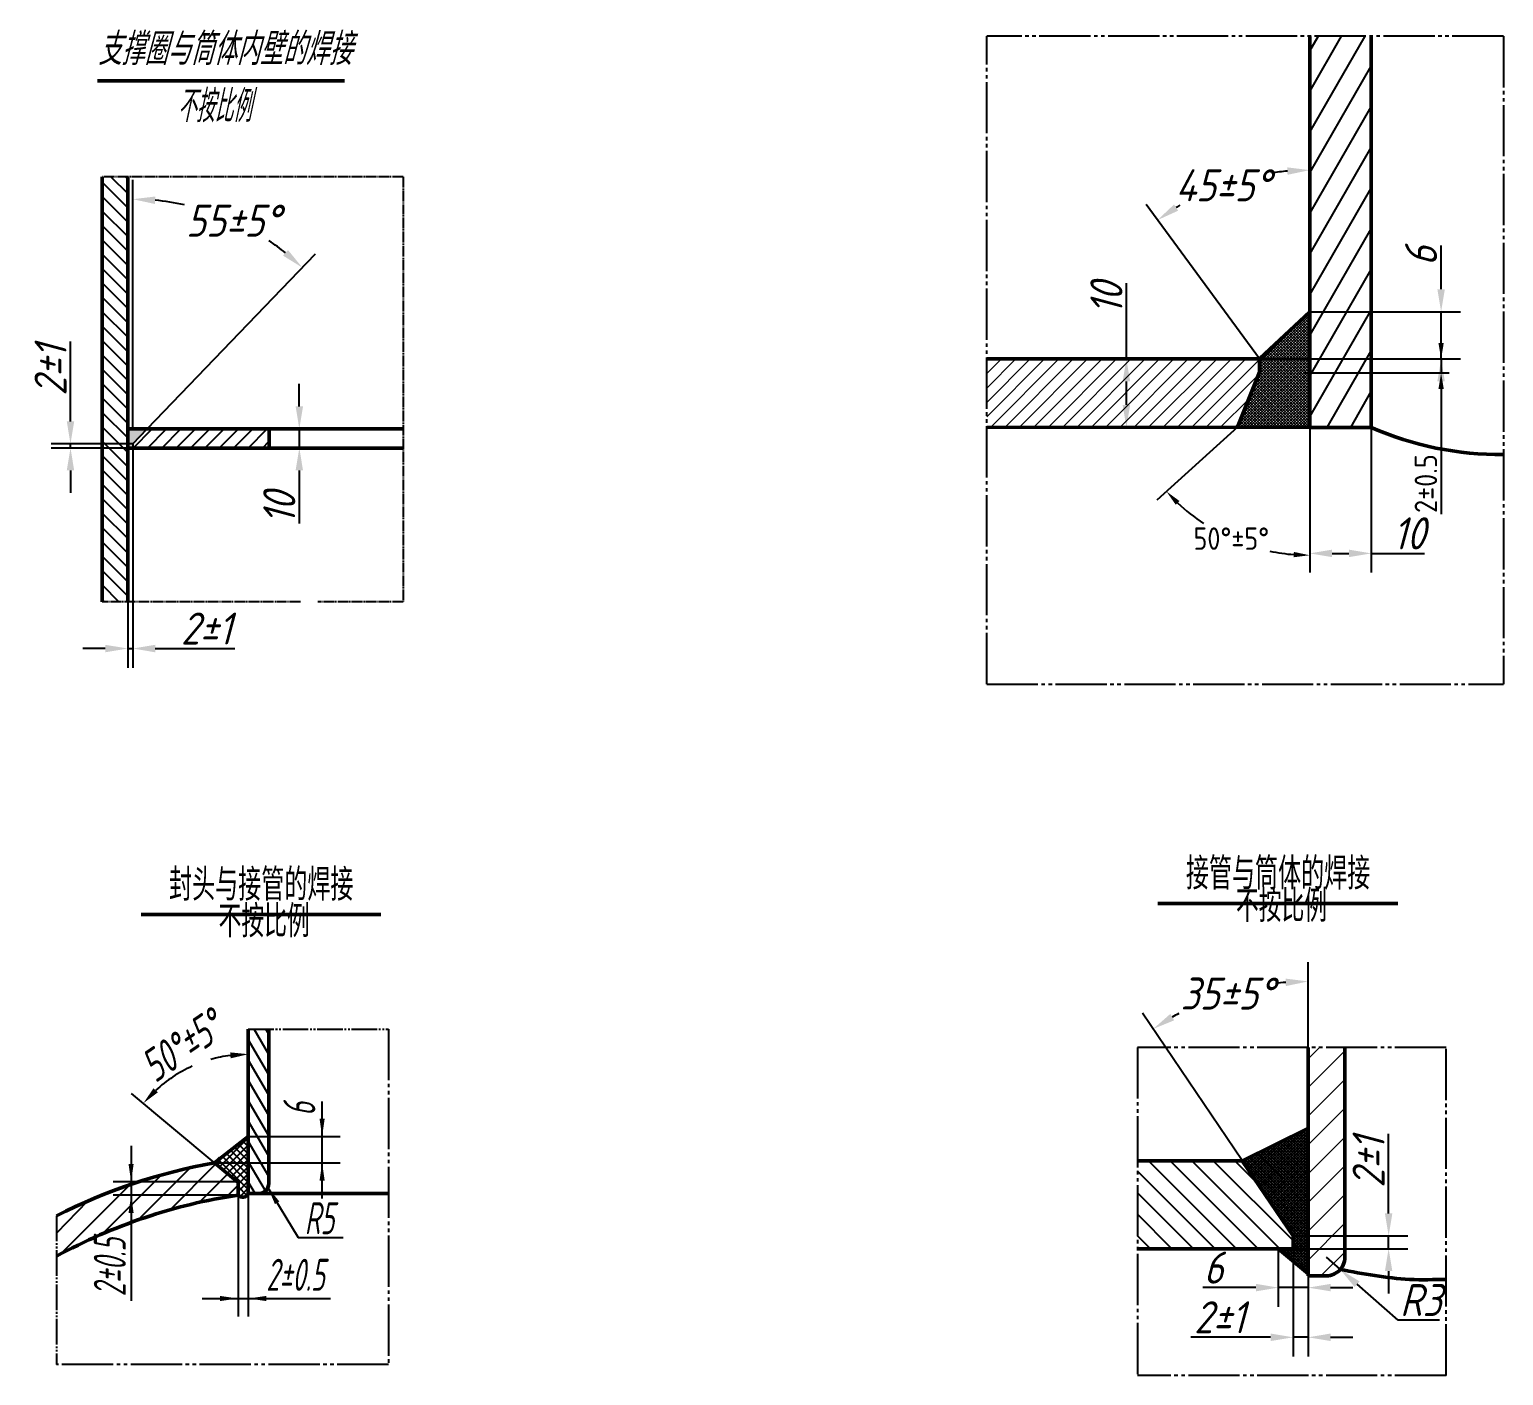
# Model space of a CAD drawing. Header units: millimetres. Extents: x 0 to 841, y 0 to 1189.
# Drawn here: x 423.5 to 653.7, y 322.3 to 532.5 of the extents above; entities that cross this region are included whole.
import ezdxf
from ezdxf.enums import TextEntityAlignment as Align

# ---------------------------------------------------------------- set-up
doc = ezdxf.new("R2010")
doc.units = ezdxf.units.MM
for name, pattern in [('ACAD_ISO04W100', [30, 24, -3, 0, -3]), ('ACAD_ISO05W100', [33, 24, -3, 0, -3, 0, -3]), ('JIS_09_08', [10.75, 8, -0.55, 0.55, -0.55, 0.55, -0.55])]:
    doc.linetypes.add(name, pattern=pattern)
doc.layers.get('0').update_dxf_attribs({"lineweight": 15})
doc.layers.get('Defpoints').update_dxf_attribs({"lineweight": 25})
for name, color, linetype, lineweight in [('01粗实线层', 3, 'Continuous', 50), ('01（粗实）', 3, 'Continuous', 50), ('02（细实）', 7, 'Continuous', 25), ('05细点画线层', 1, 'ACAD_ISO04W100', 25), ('07细双点画线层', 6, 'ACAD_ISO05W100', 25), ('08尺寸线层', 150, 'Continuous', 25), ('10剖面线层', 184, 'Continuous', 25), ('11文本细', 171, 'Continuous', 25), ('2', 3, 'Continuous', 50), ('尺寸线', 5, 'Continuous', 25), ('粗实线', 3, 'Continuous', 50)]:
    doc.layers.add(name, color=color, linetype=linetype, lineweight=lineweight)
doc.styles.add('163', font='gbeitc.shx', dxfattribs={"width": 0.99, "height": 8})
doc.styles.add('zanelau', font='gbeitc.shx', dxfattribs={"height": 5, "bigfont": 'gbcbig.shx'})
doc.styles.add('国标', font='gbeitc.shx', dxfattribs={"height": 5, "bigfont": 'gbcbig.shx'})
doc.styles.add('数字和字母', font='gbenor.shx', dxfattribs={"height": 3.5, "bigfont": 'gbcbig.shx'})
doc.styles.add('斜体字母数字', font='gbenor.shx', dxfattribs={"height": 3.5, "bigfont": 'gbcbig.shx'})
doc.dimstyles.new('zanelau', dxfattribs={"dimtxt": 5, "dimasz": 3.5, "dimexe": 3, "dimexo": 0, "dimtad": 1, "dimdec": 0, "dimlfac": 20, "dimtxsty": 'zanelau', "dimcen": 2.5, "dimadec": 0, "dimazin": 0, "dimtfac": 1, "dimtdec": 0, "dimtmove": 0, "dimatfit": 3, "dimfxl": 1.25, "dimarcsym": 0})
doc.dimstyles.new('zanelau$2', dxfattribs={"dimtxt": 5, "dimasz": 3.5, "dimexe": 3, "dimexo": 0, "dimtad": 1, "dimtih": 1, "dimtoh": 1, "dimdec": 0, "dimlfac": 20, "dimtxsty": 'zanelau', "dimcen": 2.5, "dimadec": 0, "dimazin": 0, "dimtfac": 1, "dimtdec": 0, "dimtmove": 0, "dimatfit": 3, "dimfxl": 3, "dimarcsym": 0})
doc.dimstyles.new('zanelau$4', dxfattribs={"dimtxt": 5, "dimasz": 3.5, "dimexe": 3, "dimexo": 0, "dimtad": 1, "dimtih": 1, "dimtoh": 1, "dimdec": 0, "dimlfac": 20, "dimtxsty": 'zanelau', "dimcen": 2.5, "dimadec": 0, "dimazin": 0, "dimtfac": 1, "dimtdec": 0, "dimtmove": 0, "dimatfit": 3, "dimfxl": 1, "dimarcsym": 0})
doc.dimstyles.new('副本 ISO-25$0', dxfattribs={"dimtxt": 2.5, "dimasz": 2.5, "dimexe": 1.25, "dimexo": 0.625, "dimtad": 1, "dimdsep": 46, "dimtxsty": '数字和字母', "dimcen": 2.5, "dimadec": 0, "dimazin": 0, "dimtfac": 1, "dimtmove": 0, "dimatfit": 3, "dimfxl": 1.25, "dimarcsym": 0})
doc.dimstyles.new('副本 ISO-25$2', dxfattribs={"dimtxt": 3.5, "dimasz": 2.5, "dimexe": 2, "dimexo": 0, "dimtad": 1, "dimtih": 1, "dimtoh": 1, "dimdsep": 46, "dimtxsty": '斜体字母数字', "dimcen": 2.5, "dimadec": 0, "dimazin": 0, "dimtfac": 1, "dimtmove": 1, "dimatfit": 3, "dimfxl": 1.25, "dimarcsym": 1})

# ---------------------------------------------------------------- blocks, each defined once
blk = doc.blocks.new('*D152')
at = {"layer": '08尺寸线层', "color": 0, "lineweight": -2}
for p, q in [((439.65, 470.92), (439.65, 508.96)), ((441.91, 470.11), (468.21, 497.45))]:
    blk.add_line(p, q, dxfattribs=at)
for start, end in [(77.7823, 84.7474), (51.3536, 56.1548)]:
    blk.add_arc((439.65, 467.76), 38.19, start, end, dxfattribs=at)
at = {"layer": '08尺寸线层', "color": 0}
for points in [[(443.12, 505.21), (443.18, 506.38), (439.65, 505.96)], [(463.89, 498.03), (463.12, 497.15), (466.13, 495.28)]]:
    blk.add_solid(points, dxfattribs=at)
at = {"layer": 'Defpoints', "color": 0}
for p in [(449.3, 504.72), (439.65, 470.92), (439.65, 470.11), (441.91, 470.11), (439.65, 467.76)]:
    blk.add_point(p, dxfattribs=at)
at = {"layer": '08尺寸线层', "color": 0, "insert": (455.29, 502.61), "char_height": 5, "attachment_point": 5, "style": 'zanelau'}
blk.add_mtext('55%%p5%%d', dxfattribs=at)
blk = doc.blocks.new('*D151')
at = {"layer": '08尺寸线层', "color": 0, "lineweight": -2}
for p, q in [((465.66, 473.61), (465.66, 477.11)), ((466.7, 470.11), (462.66, 470.11)), ((465.66, 470.11), (465.66, 467.11)), ((466.7, 467.11), (462.66, 467.11)), ((465.66, 463.61), (465.66, 455.32))]:
    blk.add_line(p, q, dxfattribs=at)
at = {"layer": '08尺寸线层', "color": 0}
for points in [[(465.08, 473.61), (466.24, 473.61), (465.66, 470.11)], [(465.08, 463.61), (466.24, 463.61), (465.66, 467.11)]]:
    blk.add_solid(points, dxfattribs=at)
at = {"layer": 'Defpoints', "color": 0}
for p in [(466.7, 470.11), (465.66, 467.11), (466.7, 467.11)]:
    blk.add_point(p, dxfattribs=at)
at = {"layer": '08尺寸线层', "color": 0, "insert": (462.53, 457.72), "char_height": 5, "attachment_point": 5, "rotation": 90, "style": 'zanelau'}
blk.add_mtext('10', dxfattribs=at)
blk = doc.blocks.new('*D153')
at = {"layer": '08尺寸线层', "color": 0, "lineweight": -2}
for p, q in [((438.85, 467.11), (438.85, 432.81)), ((439.65, 467.11), (439.65, 432.81)), ((435.35, 435.81), (431.85, 435.81)), ((438.85, 435.81), (439.65, 435.81)), ((443.15, 435.81), (455.61, 435.81))]:
    blk.add_line(p, q, dxfattribs=at)
at = {"layer": '08尺寸线层', "color": 0}
for points in [[(435.35, 436.39), (435.35, 435.22), (438.85, 435.81)], [(443.15, 436.39), (443.15, 435.22), (439.65, 435.81)]]:
    blk.add_solid(points, dxfattribs=at)
at = {"layer": 'Defpoints', "color": 0}
for p in [(438.85, 467.11), (439.65, 467.11), (439.65, 435.81)]:
    blk.add_point(p, dxfattribs=at)
at = {"layer": '08尺寸线层', "color": 0, "insert": (451.13, 438.93), "char_height": 5, "attachment_point": 5, "style": 'zanelau'}
blk.add_mtext('2%%p1', dxfattribs=at)
blk = doc.blocks.new('*D154')
at = {"layer": '08尺寸线层', "color": 0, "lineweight": -2}
for p, q in [((429.92, 471.26), (429.92, 483.72)), ((439.65, 467.76), (426.92, 467.76)), ((429.92, 467.11), (429.92, 467.76)), ((439.65, 467.11), (426.92, 467.11)), ((429.92, 463.61), (429.92, 460.11))]:
    blk.add_line(p, q, dxfattribs=at)
at = {"layer": '08尺寸线层', "color": 0}
for points in [[(429.34, 471.26), (430.5, 471.26), (429.92, 467.76)], [(429.34, 463.61), (430.5, 463.61), (429.92, 467.11)]]:
    blk.add_solid(points, dxfattribs=at)
at = {"layer": 'Defpoints', "color": 0}
for p in [(429.92, 467.76), (439.65, 467.76), (439.65, 467.11)]:
    blk.add_point(p, dxfattribs=at)
at = {"layer": '08尺寸线层', "color": 0, "insert": (426.8, 479.24), "char_height": 5, "attachment_point": 5, "rotation": 90, "style": 'zanelau'}
blk.add_mtext('2%%p1', dxfattribs=at)
blk = doc.blocks.new('*D159')
at = {"layer": 'Defpoints', "color": 0}
for p in [(623.47, 531.37), (621.76, 478.96), (612.21, 470.35), (623.47, 470.34), (607.51, 454.94)]:
    blk.add_point(p, dxfattribs=at)
at = {"layer": '尺寸线', "color": 0, "lineweight": -2}
for p, q in [((612.21, 470.35), (599.6, 458.99)), ((623.47, 470.34), (623.47, 448.37))]:
    blk.add_line(p, q, dxfattribs=at)
for start, end in [(226.7989, 236.6068), (258.0753, 265.2465)]:
    blk.add_arc((623.47, 480.51), 30.14, start, end, dxfattribs=at)
at = {"layer": '尺寸线', "color": 0}
for points in [[(602.54, 458.25), (603.14, 458.83), (601.09, 460.33)], [(620.99, 450.89), (620.96, 450.06), (623.47, 450.37)]]:
    blk.add_solid(points, dxfattribs=at)
at = {"layer": '尺寸线', "color": 0, "insert": (611.22, 452.97), "char_height": 3.5, "attachment_point": 5, "style": '斜体字母数字'}
blk.add_mtext('50%%D%%P5%%D', dxfattribs=at)
blk = doc.blocks.new('*D160')
at = {"layer": 'Defpoints', "color": 0}
for p in [(615.63, 481.02), (643.99, 481.02), (621.96, 478.83)]:
    blk.add_point(p, dxfattribs=at)
at = {"layer": '尺寸线', "color": 0, "lineweight": -2}
for p, q in [((643.99, 483.52), (643.99, 486.02)), ((616.25, 481.02), (645.24, 481.02)), ((643.99, 481.02), (643.99, 478.83)), ((622.59, 478.83), (645.24, 478.83)), ((643.99, 476.33), (643.99, 456.76))]:
    blk.add_line(p, q, dxfattribs=at)
at = {"layer": '尺寸线', "color": 0}
for points in [[(643.57, 483.52), (644.4, 483.52), (643.99, 481.02)], [(643.57, 476.33), (644.4, 476.33), (643.99, 478.83)]]:
    blk.add_solid(points, dxfattribs=at)
at = {"layer": '尺寸线', "color": 0, "insert": (641.61, 461.56), "char_height": 3.5, "attachment_point": 5, "rotation": 90, "style": '数字和字母'}
blk.add_mtext('2%%P0.5', dxfattribs=at)
blk = doc.blocks.new('*D161')
at = {"layer": '08尺寸线层', "color": 0, "lineweight": -2}
for p, q in [((594.83, 481.02), (594.83, 492.86)), ((589.33, 481.02), (597.83, 481.02)), ((594.83, 473.84), (594.83, 477.52)), ((589.34, 470.34), (597.83, 470.34))]:
    blk.add_line(p, q, dxfattribs=at)
at = {"layer": '08尺寸线层', "color": 0}
for points in [[(594.25, 477.52), (595.42, 477.52), (594.83, 481.02)], [(594.25, 473.84), (595.42, 473.84), (594.83, 470.34)]]:
    blk.add_solid(points, dxfattribs=at)
at = {"layer": 'Defpoints', "color": 0}
for p in [(589.33, 481.02), (589.34, 470.34), (594.83, 470.34)]:
    blk.add_point(p, dxfattribs=at)
at = {"layer": '08尺寸线层', "color": 0, "insert": (591.71, 490.46), "char_height": 5, "attachment_point": 5, "rotation": 90, "style": 'zanelau'}
blk.add_mtext('10', dxfattribs=at)
blk = doc.blocks.new('_None')
blk = doc.blocks.new('*D162')
at = {"layer": '08尺寸线层', "color": 0, "lineweight": -2}
for p, q in [((623.47, 470.35), (623.47, 447.66)), ((633.08, 470.34), (633.08, 447.66)), ((626.97, 450.66), (629.58, 450.66)), ((633.08, 450.66), (641.37, 450.66))]:
    blk.add_line(p, q, dxfattribs=at)
at = {"layer": '08尺寸线层', "color": 0}
for points in [[(626.97, 451.25), (626.97, 450.08), (623.47, 450.66)], [(629.58, 451.25), (629.58, 450.08), (633.08, 450.66)]]:
    blk.add_solid(points, dxfattribs=at)
at = {"layer": 'Defpoints', "color": 0}
for p in [(623.47, 470.35), (633.08, 470.34), (633.08, 450.66)]:
    blk.add_point(p, dxfattribs=at)
at = {"layer": '08尺寸线层', "color": 0, "insert": (638.98, 453.79), "char_height": 5, "attachment_point": 5, "style": 'zanelau'}
blk.add_mtext('10', dxfattribs=at)
blk = doc.blocks.new('*D163')
at = {"layer": '08尺寸线层', "color": 0, "lineweight": -2}
blk.add_line((615.63, 481.02), (597.91, 505.11), dxfattribs=at)
for start, end in [(94.9963, 98.5781), (120.332, 121.3425)]:
    blk.add_arc((623.47, 470.35), 40.15, start, end, dxfattribs=at)
at = {"layer": '08尺寸线层', "color": 0}
for points in [[(619.95, 510.93), (620, 509.77), (623.47, 510.5)], [(602.91, 504.16), (602.27, 505.13), (599.68, 502.69)]]:
    blk.add_solid(points, dxfattribs=at)
at = {"layer": 'Defpoints', "color": 0}
for p in [(623.47, 531.37), (615.05, 509.61), (615.63, 481.02), (623.47, 470.35), (623.47, 470.34)]:
    blk.add_point(p, dxfattribs=at)
at = {"layer": '08尺寸线层', "color": 0, "insert": (609.88, 508.13), "char_height": 5, "attachment_point": 5, "style": 'zanelau'}
blk.add_mtext('45%%p5%%d', dxfattribs=at)
blk = doc.blocks.new('*D164')
at = {"layer": '08尺寸线层', "color": 0, "lineweight": -2}
for p, q in [((643.99, 491.9), (643.99, 498.73)), ((623.47, 488.4), (646.99, 488.4)), ((643.99, 481.02), (643.99, 488.4)), ((615.63, 481.02), (646.99, 481.02)), ((643.99, 477.52), (643.99, 474.02))]:
    blk.add_line(p, q, dxfattribs=at)
at = {"layer": '08尺寸线层', "color": 0}
for points in [[(643.4, 491.9), (644.57, 491.9), (643.99, 488.4)], [(643.4, 477.52), (644.57, 477.52), (643.99, 481.02)]]:
    blk.add_solid(points, dxfattribs=at)
at = {"layer": 'Defpoints', "color": 0}
for p in [(623.47, 488.4), (615.63, 481.02), (643.99, 481.02)]:
    blk.add_point(p, dxfattribs=at)
at = {"layer": '08尺寸线层', "color": 0, "insert": (640.86, 497.07), "char_height": 5, "attachment_point": 5, "rotation": 90, "style": 'zanelau'}
blk.add_mtext('6', dxfattribs=at)
blk = doc.blocks.new('*D170')
at = {"layer": '08尺寸线层', "color": 0, "lineweight": -2}
for p, q in [((623.22, 373.54), (623.22, 386.83)), ((612.93, 355.85), (597.34, 378.9))]:
    blk.add_line(p, q, dxfattribs=at)
for start, end in [(94.6428, 96.7806), (117.8828, 119.4164)]:
    blk.add_arc((623.22, 340.63), 43.2, start, end, dxfattribs=at)
at = {"layer": '08尺寸线层', "color": 0}
for points in [[(619.7, 384.27), (619.74, 383.11), (623.22, 383.83)], [(602.3, 377.76), (601.69, 378.76), (599.02, 376.42)]]:
    blk.add_solid(points, dxfattribs=at)
at = {"layer": 'Defpoints', "color": 0}
for p in [(614.71, 382.98), (623.22, 373.54), (612.93, 355.85), (620.86, 344.11), (623.22, 337.85)]:
    blk.add_point(p, dxfattribs=at)
at = {"layer": '08尺寸线层', "color": 0, "insert": (610.56, 381.94), "char_height": 5, "attachment_point": 5, "style": 'zanelau'}
blk.add_mtext('35%%p5%%d', dxfattribs=at)
blk = doc.blocks.new('*D171')
at = {"layer": '02（细实）', "color": 0, "lineweight": -2}
for p, q in [((620.86, 342.11), (620.86, 325.27)), ((623.22, 342.11), (623.22, 325.27)), ((617.36, 328.27), (604.91, 328.27)), ((623.22, 328.27), (620.86, 328.27)), ((626.72, 328.27), (630.22, 328.27))]:
    blk.add_line(p, q, dxfattribs=at)
at = {"layer": '02（细实）', "color": 0}
for points in [[(617.36, 328.86), (617.36, 327.69), (620.86, 328.27)], [(626.72, 328.86), (626.72, 327.69), (623.22, 328.27)]]:
    blk.add_solid(points, dxfattribs=at)
at = {"layer": 'Defpoints', "color": 0}
for p in [(620.86, 342.11), (623.22, 342.11), (623.22, 328.27)]:
    blk.add_point(p, dxfattribs=at)
at = {"layer": '02（细实）', "color": 0, "insert": (609.38, 331.4), "char_height": 5, "attachment_point": 5, "style": 'zanelau'}
blk.add_mtext('2%%p1', dxfattribs=at)
blk = doc.blocks.new('*D172')
at = {"layer": '02（细实）', "color": 0, "lineweight": -2}
for p, q in [((618.56, 342.11), (618.56, 333.03)), ((623.22, 342.11), (623.22, 333.03)), ((615.06, 336.03), (606.77, 336.03)), ((623.22, 336.03), (618.56, 336.03)), ((626.72, 336.03), (630.22, 336.03))]:
    blk.add_line(p, q, dxfattribs=at)
at = {"layer": '02（细实）', "color": 0}
for points in [[(615.06, 336.61), (615.06, 335.45), (618.56, 336.03)], [(626.72, 336.61), (626.72, 335.45), (623.22, 336.03)]]:
    blk.add_solid(points, dxfattribs=at)
at = {"layer": 'Defpoints', "color": 0}
for p in [(618.56, 342.11), (623.22, 342.11), (623.22, 336.03)]:
    blk.add_point(p, dxfattribs=at)
at = {"layer": '02（细实）', "color": 0, "insert": (608.44, 339.16), "char_height": 5, "attachment_point": 5, "style": 'zanelau'}
blk.add_mtext('6', dxfattribs=at)
blk = doc.blocks.new('*D173')
at = {"layer": '02（细实）', "color": 0, "lineweight": -2}
for p, q in [((635.79, 347.61), (635.79, 360.06)), ((620.86, 344.11), (638.79, 344.11)), ((635.79, 342.11), (635.79, 344.11)), ((620.86, 342.11), (638.79, 342.11)), ((635.79, 338.61), (635.79, 335.11))]:
    blk.add_line(p, q, dxfattribs=at)
at = {"layer": '02（细实）', "color": 0}
for points in [[(635.21, 347.61), (636.37, 347.61), (635.79, 344.11)], [(635.21, 338.61), (636.37, 338.61), (635.79, 342.11)]]:
    blk.add_solid(points, dxfattribs=at)
at = {"layer": 'Defpoints', "color": 0}
for p in [(620.86, 344.11), (635.79, 344.11), (620.86, 342.11)]:
    blk.add_point(p, dxfattribs=at)
at = {"layer": '02（细实）', "color": 0, "insert": (632.66, 355.59), "char_height": 5, "attachment_point": 5, "rotation": 90, "style": 'zanelau'}
blk.add_mtext('2%%p1', dxfattribs=at)
blk = doc.blocks.new('*D179')
at = {"color": 0, "lineweight": -2}
for p, q in [((626.01, 340.8), (628.23, 338.86)), ((637.27, 330.97), (630.87, 336.56)), ((643.73, 330.97), (637.27, 330.97))]:
    blk.add_line(p, q, dxfattribs=at)
at = {"color": 0}
blk.add_solid([(631.25, 337), (630.48, 336.12), (628.23, 338.86)], dxfattribs=at)
at = {"layer": 'Defpoints', "color": 0}
for p in [(626.01, 340.8), (628.23, 338.86)]:
    blk.add_point(p, dxfattribs=at)
at = {"color": 0, "insert": (640.81, 334.09), "char_height": 5, "attachment_point": 5, "style": 'zanelau'}
blk.add_mtext('R3', dxfattribs=at)

msp = doc.modelspace()

# ---------------------------------------------------------------- hatches: boundary and pattern name
h = msp.add_hatch()
h.set_pattern_fill('ANSI37', color=0, scale=0.1, style=0)
h.paths.add_polyline_path([(623.474, 488.401), (615.625, 481.021), (615.625, 478.964), (612.206, 470.348), (623.474, 470.352)])
h = msp.add_hatch()
h.set_pattern_fill('ANSI31', color=0, scale=0.5, style=0)
h.paths.add_polyline_path([(612.206, 470.348), (615.625, 478.964), (615.625, 481.021), (573.016, 481.021), (573.016, 470.335)])
h = msp.add_hatch()
h.set_pattern_fill('ANSI31', color=256, style=0)
h.paths.add_polyline_path([(628.951, 373.541), (623.217, 373.541), (623.217, 337.851), (626.084, 337.851, 0.3817466), (628.951, 340.551)])
at = {"layer": '02（细实）'}
h = msp.add_hatch(dxfattribs=at)
h.set_pattern_fill('ANSI31', color=0, angle=255, style=0)
h.set_pattern_definition([(60, (1702.4984, 1013.7465), (2.749631, -1.5875), [])])
h.paths.add_polyline_path([(633.082, 470.335), (623.474, 470.335), (623.474, 531.374), (633.082, 531.41)])
h = msp.add_hatch(dxfattribs=at)
h.set_pattern_fill('ANSI31', color=0, scale=0.5, angle=90, style=0)
h.set_pattern_definition([(135, (-133.9921, 134.5174), (-1.122532, -1.122532), [])])
h.paths.add_polyline_path([(434.851, 443.105), (438.851, 443.105), (438.851, 509.455), (434.851, 509.455)])
h = msp.add_hatch(dxfattribs=at)
h.set_pattern_fill('ANSI31', color=0, scale=0.5, style=0)
h.set_pattern_definition([(45, (24.8475, 54.5185), (-1.122532, 1.122532), [])])
h.paths.add_polyline_path([(460.974, 470.112), (441.911, 470.112), (439.653, 467.765), (439.653, 467.112), (460.974, 467.112)])
h = msp.add_hatch(dxfattribs=at)
h.set_pattern_fill('ANSI37', color=0, scale=0.25, style=0)
h.set_pattern_definition([(45, (24.8475, 54.5185), (-0.561266, 0.561266), []), (135, (24.8475, 54.5185), (-0.561266, -0.561266), [])])
h.paths.add_polyline_path([(457.689, 359.614), (453.31, 356.243), (452.601, 355.534), (457.689, 355.534)])
h.paths.add_polyline_path([(457.689, 355.534), (452.601, 355.534), (452.504, 355.437), (456.089, 352.442), (456.089, 350.476, 0.5330837), (457.689, 350.703)])
h = msp.add_hatch(dxfattribs=at)
h.set_pattern_fill('ANSI31', color=0, scale=0.75, angle=90, style=0)
h.set_pattern_definition([(135, (921.413, -226.568), (-1.683798, -1.683798), [])])
h.paths.add_polyline_path([(620.864, 342.106), (620.864, 344.106), (612.926, 355.848), (596.572, 355.848), (596.572, 342.106)])
at = {"layer": '05细点画线层'}
msp.add_hatch(color=0, dxfattribs=at).paths.add_polyline_path([(441.911, 470.112), (438.851, 470.112), (438.851, 467.112), (439.653, 467.112), (439.653, 467.765)])
at = {"layer": '07细双点画线层'}
h = msp.add_hatch(dxfattribs=at)
h.set_pattern_fill('ANSI37', color=0, scale=0.1, style=0)
h.set_pattern_definition([(45, (27.59964, 2.45166), (-0.2245064, 0.2245064), []), (135, (27.59964, 2.45166), (-0.2245064, -0.2245064), [])])
h.paths.add_polyline_path([(623.217, 360.95), (612.926, 355.848), (620.864, 344.106), (620.864, 342.106), (618.561, 342.106), (623.217, 338.186)])
at = {"layer": '10剖面线层'}
h = msp.add_hatch(dxfattribs=at)
h.set_pattern_fill('ANSI31', color=0, scale=0.5, angle=75, style=0)
h.set_pattern_definition([(120, (24.8475, 54.5185), (-1.3748153, -0.79375), [])])
h.paths.add_polyline_path([(457.689, 359.902), (457.689, 359.614), (460.889, 359.614), (460.889, 376.402), (457.689, 376.402)])
h.paths.add_polyline_path([(460.889, 355.534), (460.889, 359.614), (457.689, 359.614), (457.689, 355.534)])
h.paths.add_polyline_path([(460.889, 355.534), (457.689, 355.534), (457.689, 350.703), (459.289, 350.703, 0.4142136), (460.889, 352.303)])

# ---------------------------------------------------------------- linework, layer by layer
at = {"layer": '01粗实线层', "color": 0}
for p, q in [((434.851, 509.455), (434.851, 443.105)), ((438.851, 509.455), (438.851, 443.105)), ((615.625, 481.021), (623.474, 488.401)), ((615.625, 478.964), (612.207, 470.352)), ((615.625, 481.021), (615.625, 478.964)), ((438.851, 470.112), (481.904, 470.112)), ((438.851, 467.112), (481.904, 467.112)), ((599.75, 396.015), (637.222, 396.015)), ((440.937, 394.267), (478.409, 394.267)), ((457.689, 376.402), (457.689, 359.902)), ((460.889, 376.402), (460.889, 352.303)), ((452.389, 355.534), (457.689, 359.614)), ((457.689, 359.841), (457.689, 350.703)), ((456.089, 352.442), (452.389, 355.534)), ((456.089, 352.442), (456.089, 350.476)), ((457.689, 350.703), (459.289, 350.703)), ((620.864, 342.106), (596.572, 342.106))]:
    msp.add_line(p, q, dxfattribs=at)
at = {"layer": '01粗实线层', "color": 0, "linetype": 'ByBlock'}
msp.add_line((457.689, 359.891), (457.689, 374.872), dxfattribs=at)
at = {"layer": '01粗实线层', "color": 0}
for centre, radius, start, end in [((468.96, 265.364), 91.68, 100.41392, 116.70974), ((459.289, 352.303), 1.6, 270, 0), ((468.96, 265.364), 86.08, 98.5998, 118.60129), ((456.813, 351.127), 0.973, 221.93929, 334.18469)]:
    msp.add_arc(centre, radius, start, end, dxfattribs=at)
at = {"layer": '01（粗实）', "color": 0}
for p, q in [((460.974, 470.112), (460.974, 467.112)), ((459.289, 350.703), (479.589, 350.703)), ((623.217, 337.851), (626.084, 337.851))]:
    msp.add_line(p, q, dxfattribs=at)
for start, end in [(271.49695, 4.92631), (268.50305, 270)]:
    msp.add_arc((626.007, 340.805), 2.955, start, end, dxfattribs=at)
msp.add_spline([(628.232, 338.861), (639.064, 337.316), (644.765, 337.316)], degree=3, dxfattribs=at)
at = {"layer": '05细点画线层', "color": 0}
msp.add_line((439.653, 467.765), (439.653, 467.112), dxfattribs=at)
at = {"layer": '07细双点画线层', "color": 0, "linetype": 'JIS_09_08'}
for p, q in [((573.016, 430.249), (573.016, 531.41)), ((653.734, 531.41), (573.016, 531.41)), ((653.734, 531.41), (653.734, 430.249)), ((573.016, 430.249), (653.734, 430.249)), ((573.016, 430.249), (653.734, 430.249)), ((479.589, 376.402), (479.589, 324.022)), ((596.572, 373.541), (596.572, 322.307)), ((644.765, 373.541), (596.572, 373.541)), ((644.765, 322.307), (644.765, 373.541)), ((479.589, 324.022), (427.753, 324.022)), ((644.765, 322.307), (596.572, 322.307))]:
    msp.add_line(p, q, dxfattribs=at)
at = {"layer": '07细双点画线层', "color": 0, "linetype": 'JIS_09_08', "ltscale": 0.2}
for p, q in [((481.904, 509.455), (434.851, 509.455)), ((481.904, 509.455), (481.904, 443.105)), ((465.831, 443.105), (434.851, 443.105)), ((481.904, 443.105), (468.566, 443.105))]:
    msp.add_line(p, q, dxfattribs=at)
at = {"layer": '07细双点画线层', "color": 0, "linetype": 'JIS_09_08', "ltscale": 0.5}
for p, q in [((457.689, 376.402), (479.589, 376.402)), ((427.753, 347.261), (427.753, 324.022))]:
    msp.add_line(p, q, dxfattribs=at)
at = {"layer": '08尺寸线层', "color": 0}
for p, q in [((439.653, 470.112), (439.653, 470.923)), ((439.653, 467.765), (441.911, 470.112)), ((469.219, 349.934), (469.219, 365.085)), ((457.689, 359.614), (472.019, 359.614)), ((439.384, 358.153), (439.384, 333.951)), ((452.389, 355.534), (472.019, 355.534)), ((455.955, 352.553), (436.584, 352.553)), ((456.089, 350.476), (436.584, 350.476)), ((456.089, 350.876), (456.089, 331.528)), ((457.689, 350.703), (457.689, 331.528)), ((460.753, 351.658), (465.476, 343.846)), ((465.476, 343.85), (472.516, 343.85)), ((450.489, 334.328), (470.542, 334.328))]:
    msp.add_line(p, q, dxfattribs=at)
at = {"layer": '08尺寸线层', "color": 0, "linetype": 'ByBlock'}
msp.add_line((452.35, 355.566), (439.451, 366.345), dxfattribs=at)
at = {"layer": '08尺寸线层', "color": 0}
for points in [[(469.219, 359.614, 0, 0.8, 0), (469.219, 362.414, 0.8, 0.8, 0)], [(439.384, 352.553, 0, 0.8, 0), (439.384, 355.353, 0.8, 0.8, 0)], [(469.219, 355.534, 0, 0.8, 0), (469.219, 352.734, 0.8, 0.8, 0)], [(439.384, 350.476, 0, 0.8, 0), (439.384, 347.676, 0.8, 0.8, 0)], [(460.753, 351.658, 0, 0.8, 0), (462.192, 349.278, 0.8, 0.8, 0)], [(456.089, 334.328, 0, 0.8, 0), (453.289, 334.328, 0.8, 0.8, 0)], [(457.689, 334.328, 0, 0.8, 0), (460.489, 334.328, 0.8, 0.8, 0)]]:
    msp.add_lwpolyline(points, format="xyseb", dxfattribs=at)
at = {"layer": '08尺寸线层', "color": 0, "linetype": 'ByBlock'}
for start, end in [(97.51355, 105.94623), (114.19305, 132.60222)]:
    msp.add_arc((457.689, 351.105), 21.367, start, end, dxfattribs=at)
for points in [[(454.864, 372.754), (454.925, 371.823), (457.689, 372.472)], [(443.563, 366.51), (442.888, 367.155), (441.293, 364.806)]]:
    msp.add_solid(points, dxfattribs=at)
at = {"layer": '10剖面线层', "color": 0}
for p, q in [((440.503, 346.604), (448.669, 354.77)), ((440.503, 346.604), (448.669, 354.77)), ((445.47, 348.177), (452.627, 355.334)), ((434.941, 344.437), (444.119, 353.615)), ((434.941, 344.437), (444.119, 353.615)), ((450.022, 349.335), (454.476, 353.789)), ((428.399, 341.289), (439.185, 352.074)), ((428.399, 341.289), (439.185, 352.074)), ((454.261, 350.18), (456.089, 352.008)), ((432.551, 349.504), (427.753, 344.517))]:
    msp.add_line(p, q, dxfattribs=at)
at = {"layer": '2', "color": 0}
for p, q in [((472.69, 524.456), (434.141, 524.456)), ((452.504, 355.437), (453.31, 356.243))]:
    msp.add_line(p, q, dxfattribs=at)
at = {"layer": '2', "color": 0, "linetype": 'ByBlock'}
for p in [(452.389, 355.534), (456.089, 352.442), (457.689, 350.703)]:
    msp.add_point(p, dxfattribs=at)
at = {"layer": '粗实线', "color": 0}
for p, q in [((623.474, 470.335), (623.474, 531.374)), ((633.082, 470.335), (633.082, 531.41)), ((573.016, 481.021), (615.625, 481.021)), ((573.016, 470.335), (623.474, 470.352)), ((623.474, 470.335), (633.082, 470.335)), ((623.217, 337.851), (623.217, 373.541)), ((628.951, 340.551), (628.951, 373.541)), ((612.926, 355.848), (623.217, 360.95)), ((612.926, 355.848), (596.572, 355.848)), ((620.864, 344.106), (612.926, 355.848)), ((620.864, 342.106), (620.864, 344.106)), ((623.217, 338.186), (618.561, 342.106))]:
    msp.add_line(p, q, dxfattribs=at)
msp.add_arc((653.017, 515.339), 49.221, 246.10835, 270.83525, dxfattribs=at)

# ---------------------------------------------------------------- texts
at = {"layer": '02（细实）', "color": 0, "attachment_point": 1}
for s, insert, char_height, width, style in [('{\\Ftxt,gbcbig|c134;接管与筒体的焊接}', (604.127, 403.176), 5, 46.63952, '国标'), ('{\\Ftxt,gbcbig|c134;封头与接管的焊接}', (445.314, 401.428), 5, 46.63952, '国标'), (' {\\Ftxt,gbcbig|c134;\\H0.625x;不按比例}', (607.642, 398.118), 8, 26.02, '163'), (' {\\Ftxt,gbcbig|c134;\\H0.625x;不按比例}', (448.749, 395.731), 8, 26.02, '163')]:
    msp.add_mtext(s, dxfattribs=dict(at, insert=insert, char_height=char_height, width=width, style=style))
at = {"layer": '08尺寸线层', "color": 0, "style": 'zanelau', "width": 0.8}
msp.add_text('50%%d%%p5%%d', height=5, rotation=34.4804, dxfattribs=at).set_placement((447.313, 373.782), align=Align.MIDDLE_CENTER)
at = {"layer": '08尺寸线层', "color": 0, "style": 'zanelau', "width": 0.7}
for s, p in [('6', (468.161, 362.857)), ('2%%p0.5', (438.561, 334.668))]:
    msp.add_text(s, height=5, rotation=90, dxfattribs=at).set_placement(p)
for s, p in [('R5', (466.498, 344.368)), ('2%%p0.5', (460.489, 335.528))]:
    msp.add_text(s, height=5, dxfattribs=at).set_placement(p)
at = {"layer": '08尺寸线层', "color": 0, "insert": (434.221, 531.906), "char_height": 5, "width": 49.92759, "attachment_point": 1, "style": 'zanelau'}
msp.add_mtext('支撑圈与筒体内壁的焊接', dxfattribs=at)
at = {"layer": '11文本细', "color": 0, "style": 'zanelau', "width": 0.8}
msp.add_text('不按比例', height=5, dxfattribs=at).set_placement((452.38, 520.753), align=Align.MIDDLE)

# ---------------------------------------------------------------- dimensions: what is measured, and where the dimension line sits
at = {"color": 0}
dim = msp.add_radius_dim(center=(626.007, 340.805), mpoint=(628.232, 338.861), dimstyle='zanelau$4', override={"dimlfac": 1, "dimldrblk": 'None', "dimarcsym": 1}, dxfattribs=at)
dim.commit()
dim.dimension.update_dxf_attribs({"geometry": '*D179', "text_midpoint": (640.811, 334.09)})
at = {"layer": '02（细实）', "color": 0}
dim = msp.add_linear_dim(base=(635.79, 344.106), p1=(620.864, 342.106), p2=(620.864, 344.106), angle=90, text='2%%p1', dimstyle='zanelau', dxfattribs=at)
dim.commit()
dim.dimension.update_dxf_attribs({"geometry": '*D173', "text_midpoint": (632.665, 355.585)})
for base, p1, text, picture, middle in [((623.217, 328.273), (620.864, 342.106), '2%%p1', '*D171', (609.385, 328.273)), ((623.217, 336.031), (618.561, 342.106), '6', '*D172', (608.436, 336.031))]:
    dim = msp.add_linear_dim(base=base, p1=p1, p2=(623.217, 342.106), angle=180, text=text, dimstyle='zanelau', dxfattribs=at)
    dim.commit()
    dim.dimension.update_dxf_attribs({"geometry": picture, "text_midpoint": middle, "dimtype": 160})
at = {"layer": '08尺寸线层', "color": 0}
dim = msp.add_angular_dim_2l(base=(615.049, 509.607), line1=((623.474, 470.335), (623.474, 531.374)), line2=((623.474, 470.352), (615.625, 481.021)), text='45%%p5%%d', dimstyle='zanelau$2', override={"dimlfac": 1, "dimldrblk": 'None', "dimarcsym": 1}, dxfattribs=at)
dim.commit()
dim.dimension.update_dxf_attribs({"geometry": '*D163', "text_midpoint": (609.881, 508.13), "dimtype": 162})
dim = msp.add_angular_dim_2l(base=(449.301, 504.718), line1=((439.653, 470.112), (439.653, 470.923)), line2=((439.653, 467.765), (441.911, 470.112)), text='55%%p5%%d', dimstyle='zanelau$2', dxfattribs=at)
dim.commit()
dim.dimension.update_dxf_attribs({"geometry": '*D152', "text_midpoint": (455.287, 502.61), "dimtype": 162})
for base, p1, p2, text, picture, middle in [((643.988, 481.021), (623.474, 488.401), (615.625, 481.021), '6', '*D164', (643.988, 497.068)), ((594.834, 470.341), (589.334, 481.021), (589.338, 470.341), '10', '*D161', (594.834, 490.462))]:
    dim = msp.add_linear_dim(base=base, p1=p1, p2=p2, angle=90, text=text, dimstyle='zanelau', override={"dimlfac": 1, "dimldrblk": 'None', "dimarcsym": 1}, dxfattribs=at)
    dim.commit()
    dim.dimension.update_dxf_attribs({"geometry": picture, "text_midpoint": middle, "dimtype": 160})
for base, p1, p2, text, picture, middle in [((429.921, 467.765), (439.653, 467.112), (439.653, 467.765), '2%%p1', '*D154', (426.796, 479.244)), ((465.659, 467.112), (466.701, 470.112), (466.701, 467.112), '10', '*D151', (462.534, 457.716))]:
    dim = msp.add_linear_dim(base=base, p1=p1, p2=p2, angle=90, text=text, dimstyle='zanelau', dxfattribs=at)
    dim.commit()
    dim.dimension.update_dxf_attribs({"geometry": picture, "text_midpoint": middle})
dim = msp.add_linear_dim(base=(633.082, 450.664), p1=(623.474, 470.352), p2=(633.082, 470.335), dimstyle='zanelau', override={"dimlfac": 1, "dimldrblk": 'None', "dimarcsym": 1}, dxfattribs=at)
dim.commit()
dim.dimension.update_dxf_attribs({"geometry": '*D162', "text_midpoint": (638.978, 450.664), "dimtype": 160})
dim = msp.add_linear_dim(base=(439.653, 435.806), p1=(438.851, 467.112), p2=(439.653, 467.112), text='2%%p1', dimstyle='zanelau', dxfattribs=at)
dim.commit()
dim.dimension.update_dxf_attribs({"geometry": '*D153', "text_midpoint": (451.132, 438.931)})
dim = msp.add_angular_dim_2l(base=(614.712, 382.985), line1=((623.217, 337.851), (623.217, 373.541)), line2=((620.864, 344.106), (612.926, 355.848)), text='35%%p5%%d', dimstyle='zanelau$2', dxfattribs=at)
dim.commit()
dim.dimension.update_dxf_attribs({"geometry": '*D170', "text_midpoint": (610.564, 381.936)})
at = {"layer": '尺寸线', "color": 0}
dim = msp.add_angular_dim_2l(base=(607.515, 454.942), line1=((623.474, 470.335), (623.474, 531.374)), line2=((612.207, 470.352), (621.757, 478.964)), text='50%%D%%P5%%D', dimstyle='副本 ISO-25$2', dxfattribs=at)
dim.commit()
dim.dimension.update_dxf_attribs({"geometry": '*D159', "text_midpoint": (611.225, 452.971)})
dim = msp.add_linear_dim(base=(643.988, 481.021), p1=(621.963, 478.832), p2=(615.625, 481.021), angle=90, text='2%%P0.5', dimstyle='副本 ISO-25$0', dxfattribs=at)
dim.commit()
dim.dimension.update_dxf_attribs({"geometry": '*D160', "text_midpoint": (643.988, 461.563), "dimtype": 160})

doc.saveas('drawing.dxf')
